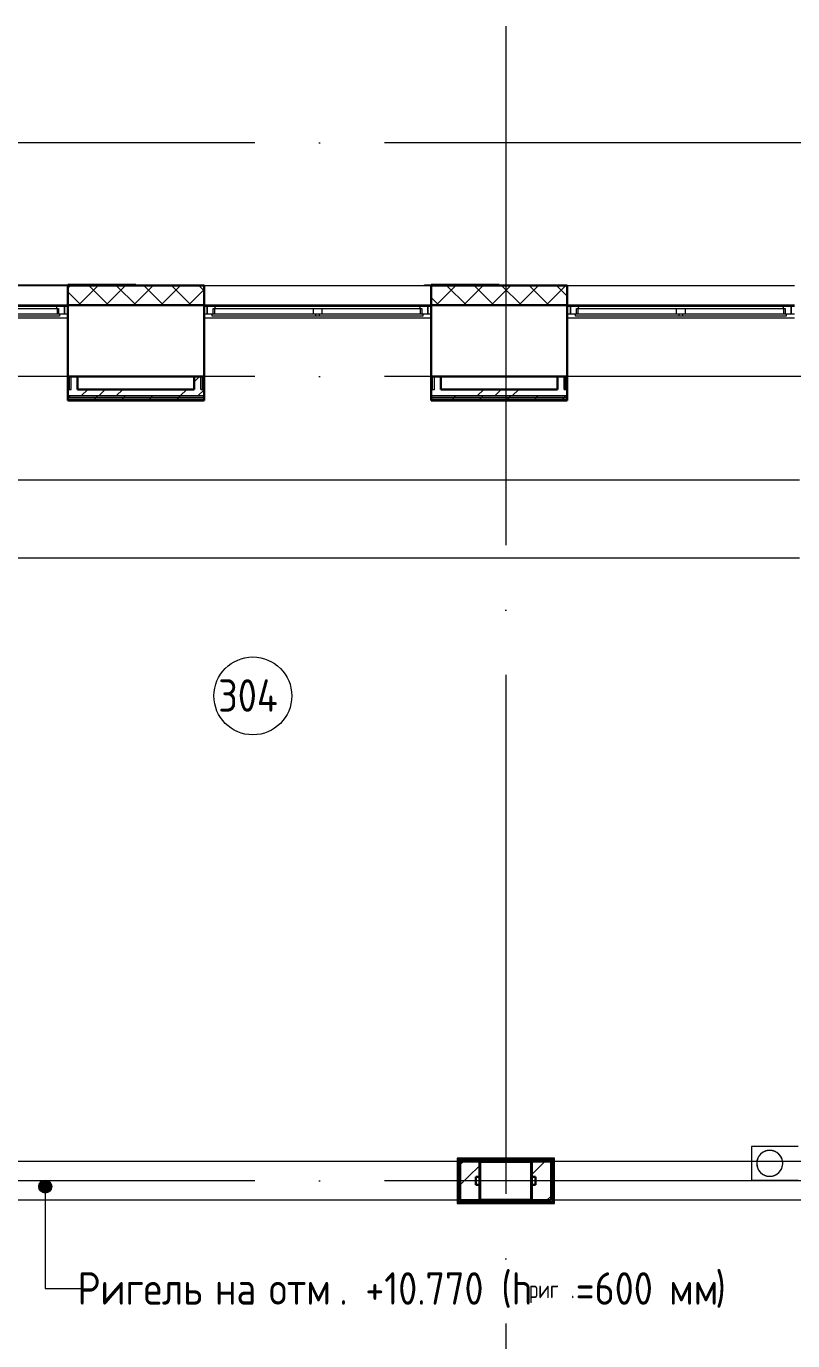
# Model space of a CAD drawing. Header units: millimetres. Extents: x -586848 to 520591, y -385801 to 675781.
# Drawn here: x 251448 to 257356, y 622315 to 632447 of the extents above; entities that cross this region are included whole.
import ezdxf

# ---------------------------------------------------------------- set-up
doc = ezdxf.new("R2010")
doc.units = ezdxf.units.MM
doc.linetypes.add('ADSK_Линия сетки', pattern=[25, 20, -2.5, 0, -2.5])
doc.linetypes.add('ADSK_Сверху', pattern=[450, 300, -150])
for name, color, linetype, lineweight in [('_ Окна', 7, 'Continuous', 9), ('Аннотация', 7, 'Continuous', 18), ('Линии', 7, 'Continuous', 9), ('Марки помещений', 252, 'Continuous', 20), ('Несущие колонны', 252, 'Continuous', 18), ('Ограждение', 252, 'Continuous', 9), ('Окна', 252, 'Continuous', 9), ('Оси', 252, 'Continuous', 9), ('Сантехника', 252, 'Continuous', 9), ('Стены внутренние', 7, 'Continuous', 18), ('Стены наружные', 7, 'Continuous', 18), ('Стены штриховка', 7, 'Continuous', 9)]:
    doc.layers.add(name, color=color, linetype=linetype, lineweight=lineweight)
doc.styles.add('GOST Common_2', font='', dxfattribs={"width": 0.9, "height": 250})
doc.styles.add('GOST Common_3', font='', dxfattribs={"height": 3.5})
doc.styles.get('GOST Common_2').set_extended_font_data('GOST type B')
doc.styles.get('GOST Common_3').set_extended_font_data('GOST 2.304 type A')

# ---------------------------------------------------------------- blocks, each defined once
blk = doc.blocks.new('3 этаж')
at = {"layer": 'Аннотация', "lineweight": 9, "true_color": 0x636466}
h = blk.add_hatch(color=251, dxfattribs=at)
edge = h.paths.add_edge_path()
edge.add_arc((252397, -9207), 50, 0, 360)
at = {"layer": '_ Окна', "color": 251, "lineweight": 18, "true_color": 0x636466}
for p, q in [((252486, -2423), (252482, -2440)), ((252546, -2423), (252486, -2423)), ((252546, -2481), (252546, -2423)), ((253705, -2423), (253646, -2423)), ((253646, -2423), (253646, -2481)), ((253710, -2440), (253705, -2423)), ((255286, -2423), (255282, -2440)), ((255346, -2423), (255286, -2423)), ((255346, -2481), (255346, -2423)), ((256505, -2423), (256446, -2423)), ((256446, -2423), (256446, -2481)), ((256510, -2440), (256505, -2423)), ((258086, -2423), (258082, -2440)), ((258146, -2423), (258086, -2423)), ((258146, -2481), (258146, -2423)), ((252488, -2440), (252500, -2440)), ((252500, -2440), (252500, -2481)), ((252508, -2481), (252546, -2481)), ((253646, -2481), (253684, -2481)), ((253692, -2481), (253692, -2440)), ((253692, -2440), (253704, -2440)), ((255288, -2440), (255300, -2440)), ((255300, -2440), (255300, -2481)), ((255308, -2481), (255346, -2481)), ((256446, -2481), (256484, -2481)), ((256492, -2481), (256492, -2440)), ((256492, -2440), (256504, -2440)), ((258088, -2440), (258100, -2440)), ((258100, -2440), (258100, -2481)), ((258108, -2481), (258146, -2481))]:
    blk.add_line(p, q, dxfattribs=at)
at = {"layer": '_ Окна', "color": 251, "true_color": 0x636466}
for p, q in [((252571, -2423), (252546, -2423)), ((252546, -2423), (252546, -2481)), ((253646, -2423), (253621, -2423)), ((253646, -2481), (253646, -2423)), ((255371, -2423), (255346, -2423)), ((255346, -2423), (255346, -2481)), ((256446, -2423), (256421, -2423)), ((256446, -2481), (256446, -2423)), ((258171, -2423), (258146, -2423)), ((258146, -2423), (258146, -2481)), ((252546, -2481), (252571, -2481)), ((253621, -2481), (253646, -2481)), ((255346, -2481), (255371, -2481)), ((256421, -2481), (256446, -2481)), ((258146, -2481), (258171, -2481))]:
    blk.add_line(p, q, dxfattribs=at)
at = {"layer": 'Аннотация', "color": 251, "lineweight": 9, "true_color": 0x636466}
for p, q in [((252397, -9207), (252397, -9993)), ((252397, -9993), (252668, -9993))]:
    blk.add_line(p, q, dxfattribs=at)
blk.add_circle((252397, -9207), 50, dxfattribs=at)
at = {"layer": 'Линии', "color": 251, "linetype": 'ADSK_Сверху', "ltscale": 200, "true_color": 0x636466}
for p, q in [((261351, -9013), (250491, -9013)), ((261351, -9313), (250491, -9313))]:
    blk.add_line(p, q, dxfattribs=at)
at = {"layer": 'Марки помещений', "color": 251, "true_color": 0x636466}
blk.add_circle((253997, -5425), 300, dxfattribs=at)
at = {"layer": 'Несущие колонны', "color": 251, "lineweight": 40, "true_color": 0x636466}
for p, q in [((255746, -9313), (255746, -9013)), ((255746, -9013), (256146, -9013)), ((256146, -9013), (255746, -9013)), ((255746, -9013), (255746, -9313)), ((256146, -9013), (256146, -9313)), ((256146, -9313), (256146, -9013)), ((256146, -9313), (255746, -9313)), ((255746, -9313), (256146, -9313))]:
    blk.add_line(p, q, dxfattribs=at)
at = {"layer": 'Ограждение', "color": 251, "true_color": 0x636466}
for p, q in [((252571, -2513), (250821, -2513)), ((255371, -2513), (253621, -2513)), ((258171, -2513), (256421, -2513)), ((258211, -3763), (250511, -3763)), ((258211, -4363), (250511, -4363)), ((255576, -8993), (255571, -8988)), ((255571, -8988), (255571, -9338)), ((256321, -8988), (255571, -8988)), ((256321, -8988), (256316, -8993)), ((256321, -9338), (256321, -8988)), ((255576, -9333), (255571, -9338)), ((255571, -9338), (256321, -9338)), ((256316, -9333), (256321, -9338))]:
    blk.add_line(p, q, dxfattribs=at)
at = {"layer": 'Окна', "color": 251, "true_color": 0x636466}
for p, q in [((252486, -2423), (250905, -2423)), ((255286, -2423), (253705, -2423)), ((258086, -2423), (256505, -2423)), ((251711, -2481), (252508, -2481)), ((252508, -2498), (251711, -2498)), ((251731, -2440), (252488, -2440)), ((252488, -2440), (252488, -2481)), ((252508, -2481), (252508, -2498)), ((253684, -2481), (254481, -2481)), ((253684, -2498), (253684, -2481)), ((254481, -2498), (253684, -2498)), ((253704, -2440), (254461, -2440)), ((253704, -2481), (253704, -2440)), ((254461, -2440), (254531, -2440)), ((254461, -2440), (254461, -2481)), ((254481, -2481), (254511, -2481)), ((254481, -2481), (254481, -2498)), ((254511, -2498), (254481, -2498)), ((254511, -2481), (255308, -2481)), ((254511, -2498), (254511, -2481)), ((255308, -2498), (254511, -2498)), ((254531, -2440), (255288, -2440)), ((254531, -2481), (254531, -2440)), ((255288, -2440), (255288, -2481)), ((255308, -2481), (255308, -2498)), ((256484, -2481), (257281, -2481)), ((256484, -2498), (256484, -2481)), ((257281, -2498), (256484, -2498)), ((256504, -2440), (257261, -2440)), ((256504, -2481), (256504, -2440)), ((257261, -2440), (257331, -2440)), ((257261, -2440), (257261, -2481)), ((257281, -2481), (257311, -2481)), ((257281, -2481), (257281, -2498)), ((257311, -2498), (257281, -2498)), ((257311, -2481), (258108, -2481)), ((257311, -2498), (257311, -2481)), ((258108, -2498), (257311, -2498)), ((257331, -2440), (258088, -2440)), ((257331, -2481), (257331, -2440)), ((258088, -2440), (258088, -2481)), ((258108, -2481), (258108, -2498))]:
    blk.add_line(p, q, dxfattribs=at)
at = {"layer": 'Оси', "color": 251, "linetype": 'ADSK_Линия сетки', "ltscale": 200, "true_color": 0x636466}
for p, q in [((255946, -263), (255946, -31390)), ((314013, -1163), (237074, -1163)), ((314013, -2963), (237074, -2963)), ((314013, -9163), (237074, -9163))]:
    blk.add_line(p, q, dxfattribs=at)
at = {"layer": 'Сантехника', "color": 251, "true_color": 0x636466}
for p, q in [((258201, -8898), (257841, -8898)), ((257841, -8898), (257841, -9158)), ((257882, -9014), (257881, -9018)), ((257883, -9006), (257882, -9010)), ((257882, -9010), (257882, -9014)), ((257884, -9003), (257883, -9006)), ((257885, -8999), (257884, -9003)), ((257887, -8995), (257885, -8999)), ((257888, -8991), (257887, -8995)), ((257890, -8988), (257888, -8991)), ((257891, -8984), (257890, -8988)), ((257893, -8980), (257891, -8984)), ((257895, -8977), (257893, -8980)), ((257897, -8974), (257895, -8977)), ((257899, -8970), (257897, -8974)), ((257902, -8967), (257899, -8970)), ((257904, -8964), (257902, -8967)), ((257907, -8961), (257904, -8964)), ((257910, -8958), (257907, -8961)), ((257913, -8955), (257910, -8958)), ((257916, -8953), (257913, -8955)), ((257919, -8950), (257916, -8953)), ((257922, -8948), (257919, -8950)), ((257925, -8945), (257922, -8948)), ((257929, -8943), (257925, -8945)), ((257932, -8941), (257929, -8943)), ((257936, -8939), (257932, -8941)), ((257939, -8938), (257936, -8939)), ((257943, -8936), (257939, -8938)), ((257947, -8934), (257943, -8936)), ((257950, -8933), (257947, -8934)), ((257954, -8932), (257950, -8933)), ((257958, -8931), (257954, -8932)), ((257962, -8930), (257958, -8931)), ((257966, -8930), (257962, -8930)), ((257970, -8929), (257966, -8930)), ((257974, -8929), (257970, -8929)), ((257978, -8928), (257974, -8929)), ((257982, -8928), (257978, -8928)), ((257986, -8929), (257982, -8928)), ((257990, -8929), (257986, -8929)), ((257994, -8929), (257990, -8929)), ((257998, -8930), (257994, -8929)), ((258002, -8931), (257998, -8930)), ((258006, -8932), (258002, -8931)), ((258009, -8933), (258006, -8932)), ((258013, -8934), (258009, -8933)), ((258017, -8935), (258013, -8934)), ((258021, -8937), (258017, -8935)), ((258024, -8938), (258021, -8937)), ((258028, -8940), (258024, -8938)), ((258031, -8942), (258028, -8940)), ((258035, -8944), (258031, -8942)), ((258038, -8947), (258035, -8944)), ((258041, -8949), (258038, -8947)), ((258044, -8951), (258041, -8949)), ((258048, -8954), (258044, -8951)), ((258050, -8957), (258048, -8954)), ((258053, -8960), (258050, -8957)), ((258056, -8963), (258053, -8960)), ((258059, -8966), (258056, -8963)), ((258061, -8969), (258059, -8966)), ((258063, -8972), (258061, -8969)), ((258066, -8975), (258063, -8972)), ((258068, -8979), (258066, -8975)), ((258069, -8982), (258068, -8979)), ((258071, -8986), (258069, -8982)), ((258073, -8990), (258071, -8986)), ((258074, -8993), (258073, -8990)), ((258076, -8997), (258074, -8993)), ((258077, -9001), (258076, -8997)), ((258078, -9005), (258077, -9001)), ((258079, -9009), (258078, -9005)), ((258080, -9013), (258079, -9009)), ((258080, -9016), (258080, -9013)), ((258080, -9020), (258080, -9016)), ((257881, -9018), (257881, -9022)), ((257881, -9022), (257881, -9026)), ((257881, -9026), (257881, -9028)), ((257881, -9028), (257881, -9032)), ((257881, -9032), (257881, -9036)), ((257881, -9036), (257881, -9040)), ((257881, -9040), (257882, -9044)), ((257882, -9044), (257883, -9048)), ((257883, -9048), (257884, -9052)), ((257884, -9052), (257885, -9056)), ((257885, -9056), (257886, -9060)), ((257886, -9060), (257887, -9064)), ((257887, -9064), (257889, -9067)), ((257889, -9067), (257890, -9071)), ((257890, -9071), (257892, -9075)), ((257892, -9075), (257894, -9078)), ((257894, -9078), (257896, -9082)), ((257896, -9082), (257898, -9085)), ((257898, -9085), (257901, -9088)), ((257901, -9088), (257903, -9091)), ((257903, -9091), (257906, -9094)), ((257906, -9094), (257908, -9097)), ((257908, -9097), (257911, -9100)), ((257911, -9100), (257914, -9103)), ((257914, -9103), (257917, -9106)), ((257917, -9106), (257920, -9108)), ((257920, -9108), (257923, -9110)), ((257923, -9110), (257927, -9113)), ((257927, -9113), (257930, -9115)), ((257930, -9115), (257934, -9117)), ((257934, -9117), (257937, -9118)), ((257937, -9118), (257941, -9120)), ((258022, -9119), (258026, -9118)), ((258026, -9118), (258030, -9116)), ((258030, -9116), (258033, -9114)), ((258033, -9114), (258036, -9112)), ((258036, -9112), (258040, -9109)), ((258040, -9109), (258043, -9107)), ((258043, -9107), (258046, -9104)), ((258046, -9104), (258049, -9102)), ((258049, -9102), (258052, -9099)), ((258052, -9099), (258055, -9096)), ((258055, -9096), (258057, -9093)), ((258057, -9093), (258060, -9090)), ((258060, -9090), (258062, -9087)), ((258062, -9087), (258064, -9083)), ((258064, -9083), (258066, -9080)), ((258066, -9080), (258068, -9077)), ((258068, -9077), (258070, -9073)), ((258070, -9073), (258072, -9069)), ((258072, -9069), (258074, -9066)), ((258074, -9066), (258075, -9062)), ((258075, -9062), (258076, -9058)), ((258076, -9058), (258077, -9054)), ((258077, -9054), (258078, -9050)), ((258078, -9050), (258079, -9047)), ((258079, -9047), (258080, -9043)), ((258081, -9024), (258080, -9020)), ((258080, -9039), (258081, -9035)), ((258080, -9043), (258080, -9039)), ((258081, -9028), (258081, -9024)), ((258081, -9031), (258081, -9028)), ((258081, -9035), (258081, -9031)), ((257841, -9158), (258201, -9158)), ((257941, -9120), (257945, -9122)), ((257945, -9122), (257948, -9123)), ((257948, -9123), (257952, -9124)), ((257952, -9124), (257956, -9125)), ((257956, -9125), (257960, -9126)), ((257960, -9126), (257964, -9127)), ((257964, -9127), (257968, -9128)), ((257968, -9128), (257972, -9128)), ((257972, -9128), (257976, -9128)), ((257976, -9128), (257980, -9128)), ((257980, -9128), (257984, -9128)), ((257984, -9128), (257988, -9128)), ((257988, -9128), (257992, -9128)), ((257992, -9128), (257996, -9127)), ((257996, -9127), (258000, -9127)), ((258000, -9127), (258003, -9126)), ((258003, -9126), (258007, -9125)), ((258007, -9125), (258011, -9124)), ((258011, -9124), (258015, -9122)), ((258015, -9122), (258019, -9121)), ((258019, -9121), (258022, -9119))]:
    blk.add_line(p, q, dxfattribs=at)
for start, end in [(0, 180), (180, 0)]:
    blk.add_arc((257981, -9028), 100, start, end, dxfattribs=at)
at = {"layer": 'Стены внутренние', "color": 251, "true_color": 0x636466}
for p, q in [((250821, -2261), (252571, -2261)), ((253621, -2261), (255371, -2261)), ((256421, -2261), (258171, -2261)), ((252571, -2413), (250821, -2413)), ((255371, -2413), (253621, -2413)), ((258171, -2413), (256421, -2413))]:
    blk.add_line(p, q, dxfattribs=at)
at = {"layer": 'Стены внутренние', "color": 251, "lineweight": 30, "true_color": 0x636466}
for p, q in [((253621, -2261), (252571, -2261)), ((252571, -2261), (252571, -2413)), ((253621, -2413), (253621, -2261)), ((255371, -2261), (255371, -2413)), ((256421, -2261), (255896, -2261)), ((256421, -2413), (256421, -2261)), ((253621, -2413), (252571, -2413)), ((252571, -2413), (252571, -2963)), ((252571, -2413), (253621, -2413)), ((253621, -2963), (253621, -2413)), ((256421, -2413), (255371, -2413)), ((255371, -2413), (255371, -2963)), ((255371, -2413), (256421, -2413)), ((256421, -2963), (256421, -2413)), ((252646, -2963), (253546, -2963)), ((255446, -2963), (256346, -2963))]:
    blk.add_line(p, q, dxfattribs=at)
at = {"layer": 'Стены внутренние', "color": 251, "linetype": 'Continuous', "lineweight": 9, "true_color": 0x636466}
for p, q in [((252573, -2280), (252589, -2263)), ((252673, -2413), (252573, -2313)), ((252652, -2413), (252802, -2263)), ((252885, -2413), (252735, -2263)), ((252747, -2261), (252746, -2263)), ((252864, -2413), (253014, -2263)), ((253097, -2413), (252947, -2263)), ((252982, -2261), (252981, -2263)), ((253065, -2263), (253064, -2261)), ((253076, -2413), (253226, -2263)), ((253309, -2413), (253159, -2263)), ((253288, -2413), (253438, -2263)), ((253522, -2413), (253372, -2263)), ((253500, -2413), (253619, -2295)), ((253619, -2299), (253584, -2263)), ((255409, -2413), (255559, -2263)), ((255643, -2413), (255493, -2263)), ((255621, -2413), (255771, -2263)), ((255855, -2413), (255705, -2263)), ((255798, -2261), (255796, -2263)), ((255834, -2413), (255984, -2263)), ((255881, -2263), (255879, -2261)), ((256067, -2413), (255917, -2263)), ((256046, -2413), (256196, -2263)), ((256279, -2413), (256129, -2263)), ((256258, -2413), (256408, -2263)), ((256421, -2343), (256341, -2263)), ((255431, -2413), (255371, -2354))]:
    blk.add_line(p, q, dxfattribs=at)
at = {"layer": 'Стены наружные', "color": 251, "true_color": 0x636466}
for p, q in [((250296, -2256), (252571, -2256)), ((253096, -2256), (253621, -2256)), ((253621, -2261), (253621, -2256)), ((255321, -2256), (255371, -2256)), ((255321, -2261), (255321, -2256))]:
    blk.add_line(p, q, dxfattribs=at)
at = {"layer": 'Стены наружные', "color": 251, "lineweight": 30, "true_color": 0x636466}
for p, q in [((253096, -2256), (252571, -2256)), ((252571, -2256), (252571, -2261)), ((253096, -2261), (253096, -2256)), ((255896, -2256), (255371, -2256)), ((255371, -2256), (255371, -2261)), ((255371, -2261), (255896, -2261)), ((255896, -2261), (255896, -2256)), ((252571, -2963), (252571, -3148)), ((252646, -2963), (252571, -2963)), ((252646, -3063), (252646, -2963)), ((253546, -2963), (253546, -3063)), ((253621, -2963), (253546, -2963)), ((253621, -3148), (253621, -2963)), ((255371, -2963), (255371, -3148)), ((255446, -2963), (255371, -2963)), ((255446, -3063), (255446, -2963)), ((256346, -2963), (256346, -3063)), ((256421, -2963), (256346, -2963)), ((256421, -3148), (256421, -2963)), ((253546, -3063), (252646, -3063)), ((256346, -3063), (255446, -3063)), ((252571, -3148), (253621, -3148)), ((255371, -3148), (256421, -3148)), ((256316, -8993), (255576, -8993)), ((255576, -8993), (255576, -9333)), ((256311, -8998), (255581, -8998)), ((255581, -8998), (255581, -9328)), ((255596, -9013), (255746, -9013)), ((255596, -9013), (255596, -9313)), ((256146, -9013), (256296, -9013)), ((256296, -9313), (256296, -9013)), ((256311, -9328), (256311, -8998)), ((256316, -9333), (256316, -8993)), ((255716, -9133), (255746, -9133)), ((255716, -9193), (255716, -9133)), ((255746, -9193), (255716, -9193)), ((256146, -9133), (256176, -9133)), ((256176, -9193), (256146, -9193)), ((256176, -9133), (256176, -9193)), ((255746, -9313), (255596, -9313)), ((256296, -9313), (256146, -9313)), ((255576, -9333), (256316, -9333)), ((255581, -9328), (256311, -9328))]:
    blk.add_line(p, q, dxfattribs=at)
at = {"layer": 'Стены наружные', "color": 251, "linetype": 'Continuous', "lineweight": 9, "true_color": 0x636466}
for p, q in [((252750, -2256), (252747, -2261)), ((252985, -2256), (252982, -2261)), ((253064, -2261), (253061, -2256)), ((255526, -2259), (255525, -2256)), ((255800, -2256), (255798, -2261)), ((255879, -2261), (255877, -2256)), ((253546, -3005), (253587, -2963)), ((252571, -3131), (252576, -3126)), ((252576, -3126), (252588, -3113)), ((252674, -3113), (252724, -3063)), ((252770, -3143), (252775, -3138)), ((252775, -3138), (252788, -3126)), ((252788, -3126), (252800, -3113)), ((252809, -3113), (252859, -3063)), ((252944, -3113), (252994, -3063)), ((252987, -3138), (253000, -3126)), ((253000, -3126), (253012, -3113)), ((253194, -3143), (253199, -3138)), ((253199, -3138), (253212, -3126)), ((253212, -3126), (253224, -3113)), ((253412, -3138), (253424, -3126)), ((253424, -3126), (253437, -3113)), ((253437, -3113), (253487, -3063)), ((253572, -3113), (253621, -3065)), ((255396, -3063), (255396, -3063)), ((255533, -3138), (255545, -3126)), ((255545, -3126), (255558, -3113)), ((255727, -3113), (255777, -3063)), ((255740, -3143), (255745, -3138)), ((255745, -3138), (255757, -3126)), ((255757, -3126), (255770, -3113)), ((255862, -3113), (255912, -3063)), ((255957, -3138), (255970, -3126)), ((255970, -3126), (255982, -3113)), ((255997, -3113), (256047, -3063)), ((256164, -3143), (256169, -3138)), ((256169, -3138), (256182, -3126)), ((256182, -3126), (256194, -3113)), ((256381, -3138), (256394, -3126)), ((256394, -3126), (256406, -3113)), ((252624, -3148), (252629, -3143)), ((252694, -3148), (252699, -3143)), ((252765, -3148), (252770, -3143)), ((252836, -3148), (252841, -3143)), ((252907, -3148), (252912, -3143)), ((252977, -3148), (252982, -3143)), ((253048, -3148), (253053, -3143)), ((253119, -3148), (253124, -3143)), ((253189, -3148), (253194, -3143)), ((253260, -3148), (253265, -3143)), ((253331, -3148), (253336, -3143)), ((253402, -3148), (253407, -3143)), ((253472, -3148), (253477, -3143)), ((253543, -3148), (253548, -3143)), ((253614, -3148), (253619, -3143)), ((253619, -3143), (253621, -3141)), ((255381, -3148), (255386, -3143)), ((255452, -3148), (255457, -3143)), ((255523, -3148), (255528, -3143)), ((255594, -3148), (255599, -3143)), ((255664, -3148), (255669, -3143)), ((255735, -3148), (255740, -3143)), ((255806, -3148), (255811, -3143)), ((255876, -3148), (255881, -3143)), ((255947, -3148), (255952, -3143)), ((256018, -3148), (256023, -3143)), ((256089, -3148), (256094, -3143)), ((256159, -3148), (256164, -3143)), ((256230, -3148), (256235, -3143)), ((256301, -3148), (256306, -3143)), ((256371, -3148), (256376, -3143)), ((255596, -9037), (255620, -9013)), ((255613, -8998), (255618, -8993)), ((255683, -8998), (255688, -8993)), ((255754, -8998), (255759, -8993)), ((255810, -9013), (255825, -8998)), ((255825, -8998), (255830, -8993)), ((255895, -8998), (255900, -8993)), ((255966, -8998), (255971, -8993)), ((256037, -8998), (256042, -8993)), ((256108, -8998), (256113, -8993)), ((256146, -9116), (256248, -9013)), ((256178, -8998), (256183, -8993)), ((256234, -9013), (256249, -8998)), ((256249, -8998), (256254, -8993)), ((256311, -9007), (256316, -9002)), ((255576, -9035), (255581, -9030)), ((255576, -9106), (255581, -9101)), ((255657, -9133), (255746, -9045)), ((256311, -9078), (256316, -9073)), ((255576, -9177), (255581, -9172)), ((255596, -9195), (255657, -9133)), ((256311, -9149), (256316, -9144)), ((256311, -9219), (256316, -9214)), ((255576, -9247), (255581, -9242)), ((255576, -9318), (255581, -9313)), ((255581, -9242), (255596, -9227)), ((255919, -9328), (255934, -9313)), ((256263, -9313), (256296, -9280)), ((256311, -9290), (256316, -9285)), ((255631, -9333), (255636, -9328)), ((255702, -9333), (255707, -9328)), ((255773, -9333), (255778, -9328)), ((255843, -9333), (255848, -9328)), ((255914, -9333), (255919, -9328)), ((255985, -9333), (255990, -9328)), ((256055, -9333), (256060, -9328)), ((256126, -9333), (256131, -9328)), ((256197, -9333), (256202, -9328)), ((256268, -9333), (256273, -9328))]:
    blk.add_line(p, q, dxfattribs=at)
at = {"layer": 'Стены штриховка', "color": 251, "true_color": 0x636466}
for p, q in [((253619, -2263), (252573, -2263)), ((252573, -2263), (252573, -2337)), ((253619, -2337), (253619, -2263)), ((256419, -2263), (255373, -2263)), ((255373, -2263), (255373, -2337)), ((256419, -2337), (256419, -2263)), ((252571, -2337), (252573, -2337)), ((253619, -2337), (253621, -2337)), ((255371, -2337), (255373, -2337)), ((256419, -2337), (256421, -2337)), ((252583, -3063), (252583, -2963)), ((252596, -3063), (252596, -2963)), ((253596, -3063), (253596, -2963)), ((253608, -3063), (253608, -2963)), ((255383, -3063), (255383, -2963)), ((255396, -3063), (255396, -2963)), ((256396, -3063), (256396, -2963)), ((256408, -3063), (256408, -2963)), ((252571, -3063), (252596, -3063)), ((253621, -3113), (252571, -3113)), ((253621, -3126), (252571, -3126)), ((253621, -3138), (252571, -3138)), ((253596, -3063), (253621, -3063)), ((255371, -3063), (255396, -3063)), ((256421, -3113), (255371, -3113)), ((256421, -3126), (255371, -3126)), ((256421, -3138), (255371, -3138)), ((256396, -3063), (256421, -3063)), ((252571, -3143), (253621, -3143)), ((255371, -3143), (256421, -3143))]:
    blk.add_line(p, q, dxfattribs=at)
at = {"layer": 'Аннотация', "color": 251, "true_color": 0x636466, "width": 0.9}
for s, height, style, p in [('Ригель', 250, 'GOST Common_2', (252646, -10118)), ('. +10.770 (h', 250, 'GOST Common_2', (254664, -10118)), ('=600', 250, 'GOST Common_2', (256485, -10118)), (')', 250, 'GOST Common_2', (257563, -10118)), ('на', 250, 'GOST Common_2', (253705, -10118)), ('отм', 250, 'GOST Common_2', (254122, -10118)), ('риг', 138.8, 'GOST Common_3', (256126, -10068)), ('мм', 250, 'GOST Common_2', (257206, -10118)), ('.', 139, 'GOST Common_3', (256448, -10068))]:
    blk.add_text(s, height=height, dxfattribs=dict(at, style=style)).set_placement(p)
at = {"layer": 'Марки помещений', "color": 251, "true_color": 0x636466, "style": 'GOST Common_2', "width": 0.9}
blk.add_text('304', height=250, dxfattribs=at).set_placement((253730, -5547))

msp = doc.modelspace()

# ---------------------------------------------------------------- block references
msp.add_blockref('3 этаж', (-802.7, 632710.4))

doc.saveas('drawing.dxf')
